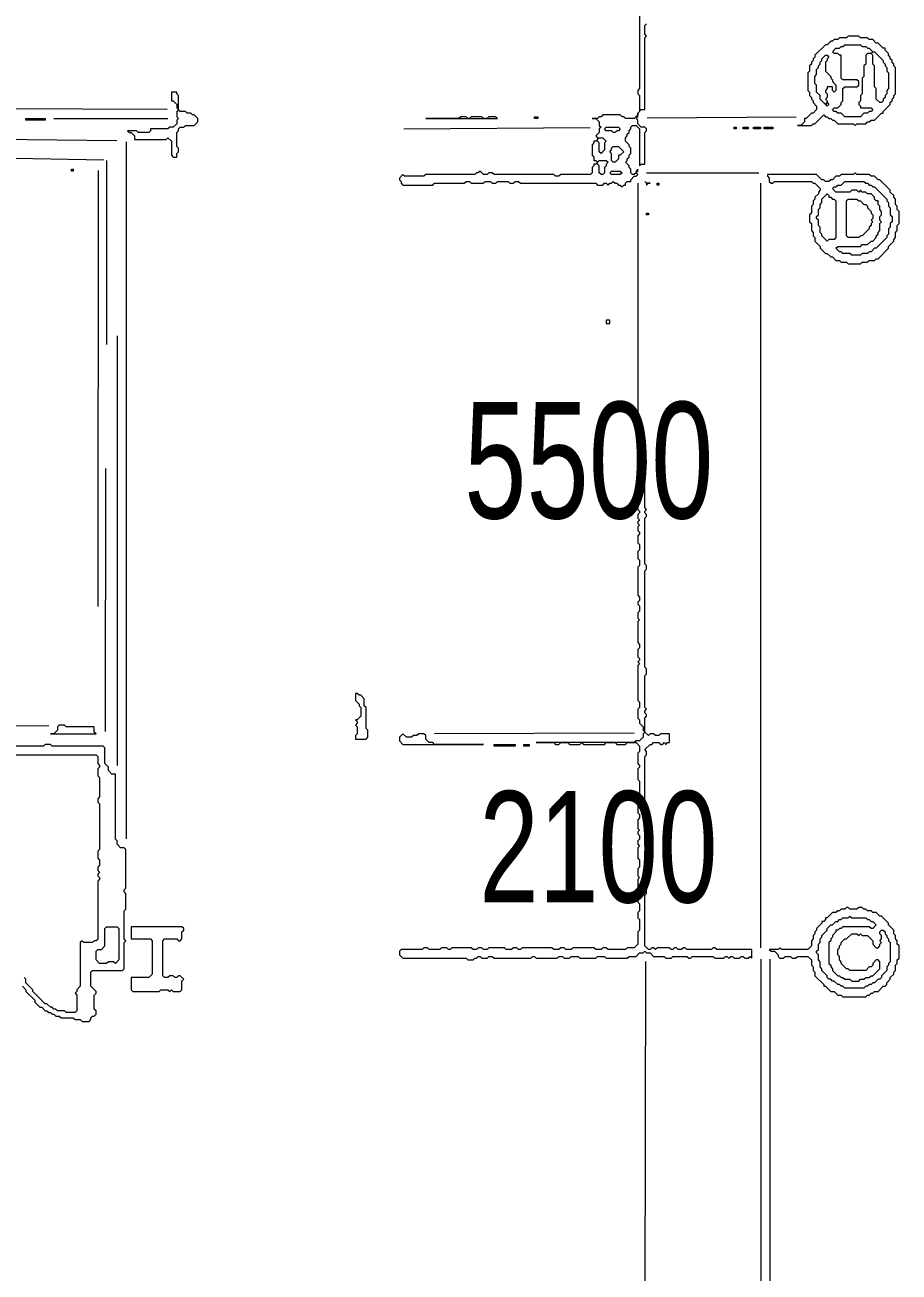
# Model space of a CAD drawing. Extents: x 25 to 4929, y 26 to 3478.
# Drawn here: x 3629 to 4128, y 2004 to 2715 of the extents above; entities that cross this region are included whole.
import ezdxf

# ---------------------------------------------------------------- set-up
doc = ezdxf.new("R2010")
doc.units = 0
for name, color, linetype, lineweight in [('OCR_TEXT', 6, 'Continuous', 0), ('TRACE_CURVE', 6, 'Continuous', 0), ('TRACE_STRAIGHT', 5, 'Continuous', 0), ('TRACE_TEXT_SYMBOL', 6, 'Continuous', 0)]:
    doc.layers.add(name, color=color, linetype=linetype, lineweight=lineweight)
doc.styles.add('wqy-unicode', font='wqy-unicode.lff')

msp = doc.modelspace()

# ---------------------------------------------------------------- linework, layer by layer
at = {"layer": 'TRACE_CURVE', "color": 6}
for points in [[(3983, 2479), (3983, 2478), (3981, 2476), (3980, 2476), (3980, 2465), (3979, 2464), (3979, 2458), (3980, 2457), (3979, 2456), (3979, 2455), (3980, 2454), (3980, 2453), (3979, 2452), (3979, 2448), (3980, 2447), (3980, 2445), (3979, 2444), (3979, 2439), (3980, 2438), (3980, 2437), (3979, 2436), (3979, 2434), (3980, 2433), (3979, 2432), (3979, 2431), (3980, 2430), (3979, 2429), (3979, 2427), (3980, 2426), (3980, 2425), (3979, 2424), (3979, 2420), (3980, 2419), (3980, 2416), (3979, 2415), (3979, 2411), (3980, 2410), (3980, 2407), (3979, 2406), (3979, 2390), (3980, 2389), (3980, 2387), (3979, 2386), (3979, 2385), (3980, 2384), (3980, 2381), (3979, 2380), (3979, 2377), (3980, 2376), (3979, 2375), (3979, 2363), (3980, 2362), (3980, 2360), (3979, 2359), (3979, 2355), (3980, 2354), (3980, 2353), (3979, 2352), (3980, 2351), (3979, 2350), (3979, 2330), (3980, 2329), (3980, 2326), (3979, 2325)], [(3983, 2408), (3983, 2434), (3984, 2435), (3984, 2436), (3983, 2437), (3983, 2438), (3984, 2439), (3983, 2440), (3983, 2464), (3984, 2465), (3984, 2467), (3983, 2468), (3983, 2479)], [(4022, 2189), (4021, 2188), (4007, 2188), (4006, 2189), (4005, 2189), (4004, 2188), (4002, 2188), (4001, 2189), (4000, 2189), (3999, 2188), (3998, 2188), (3997, 2189), (3990, 2189), (3989, 2188), (3988, 2189), (3987, 2189), (3986, 2188), (3985, 2188), (3983, 2190), (3983, 2219), (3984, 2220), (3984, 2222), (3983, 2223), (3983, 2244), (3984, 2245), (3984, 2246), (3983, 2247), (3983, 2298), (3984, 2299), (3984, 2301), (3983, 2302), (3986, 2305), (3987, 2305), (3988, 2306), (3991, 2306), (3992, 2305), (3993, 2305), (3994, 2306), (3995, 2305), (3996, 2306), (3997, 2306), (3997, 2311), (3992, 2311), (3991, 2310), (3989, 2310), (3988, 2311), (3986, 2311), (3985, 2310), (3983, 2312), (3983, 2320), (3984, 2321), (3984, 2322), (3983, 2323), (3983, 2324), (3984, 2325), (3983, 2326), (3983, 2344), (3984, 2345), (3984, 2348), (3983, 2349), (3983, 2404), (3984, 2405), (3984, 2407), (3983, 2408)], [(3979, 2325), (3979, 2320), (3980, 2319), (3980, 2317), (3982, 2315), (3982, 2313), (3983, 2312), (3982, 2311), (3982, 2309), (3980, 2307), (3978, 2307), (3977, 2306), (3921, 2306), (3931, 2306), (3932, 2305), (3934, 2305), (3935, 2306), (3939, 2306), (3940, 2305), (3946, 2305), (3947, 2306), (3948, 2305), (3960, 2305), (3961, 2306), (3966, 2306), (3967, 2305), (3972, 2305), (3973, 2306), (3978, 2306), (3980, 2304), (3980, 2301), (3979, 2300), (3979, 2294), (3980, 2293), (3980, 2292), (3979, 2291), (3979, 2285), (3980, 2284), (3980, 2276), (3979, 2275), (3979, 2274), (3980, 2273), (3980, 2271), (3979, 2270), (3979, 2266), (3980, 2265), (3980, 2263), (3979, 2262), (3979, 2257), (3980, 2256), (3979, 2255), (3979, 2254), (3980, 2253), (3980, 2251), (3979, 2250), (3979, 2248), (3980, 2247), (3979, 2246), (3979, 2240), (3980, 2239), (3980, 2235), (3979, 2234), (3979, 2230), (3980, 2229)], [(3687, 2220), (3686, 2221), (3686, 2222), (3687, 2223), (3687, 2245), (3686, 2246), (3684, 2246), (3682, 2248), (3682, 2250), (3681, 2251), (3681, 2288), (3679, 2288), (3677, 2290), (3677, 2292), (3675, 2294), (3675, 2303), (3674, 2304), (3645, 2304), (3644, 2305), (3641, 2305), (3640, 2304), (3611, 2304)], [(3534, 2299), (3670, 2299), (3671, 2298), (3671, 2294), (3672, 2293), (3672, 2292), (3671, 2291), (3671, 2287), (3672, 2286), (3672, 2275), (3671, 2274), (3671, 2272), (3672, 2271), (3672, 2245), (3671, 2244), (3671, 2240), (3672, 2239), (3672, 2236), (3671, 2235), (3671, 2233), (3672, 2232), (3671, 2231), (3671, 2230), (3672, 2229), (3672, 2228), (3671, 2227), (3671, 2194), (3670, 2193), (3669, 2193), (3668, 2192), (3663, 2192), (3662, 2193), (3661, 2192), (3661, 2167), (3659, 2165), (3659, 2164)], [(3980, 2229), (3979, 2228), (3979, 2223), (3980, 2222), (3980, 2221), (3979, 2220), (3979, 2215), (3980, 2214), (3980, 2210), (3979, 2209), (3979, 2206), (3980, 2205), (3980, 2199), (3979, 2198), (3979, 2191), (3977, 2189), (3973, 2189), (3972, 2188), (3962, 2188), (3961, 2189), (3959, 2189), (3958, 2188), (3955, 2188), (3954, 2189), (3942, 2189), (3941, 2188), (3938, 2188), (3937, 2189), (3935, 2189), (3934, 2188), (3931, 2188), (3930, 2189), (3913, 2189), (3912, 2188), (3911, 2188), (3910, 2189), (3908, 2189), (3907, 2188), (3904, 2188), (3903, 2189), (3894, 2189), (3893, 2188), (3891, 2188), (3890, 2189), (3888, 2189), (3887, 2188), (3885, 2188), (3884, 2189), (3873, 2189), (3872, 2188), (3871, 2188), (3870, 2189), (3867, 2189), (3866, 2188), (3860, 2188), (3859, 2189), (3857, 2189), (3856, 2188), (3844, 2188), (3843, 2187), (3843, 2185), (3845, 2183), (3881, 2183), (3882, 2182)], [(3628, 2167), (3630, 2165), (3630, 2164), (3635, 2159), (3635, 2158), (3638, 2155), (3639, 2155), (3641, 2153), (3642, 2153), (3643, 2152), (3644, 2152), (3645, 2151), (3646, 2151), (3647, 2150), (3649, 2150), (3650, 2149), (3657, 2149), (3658, 2148), (3661, 2148), (3662, 2147), (3666, 2147), (3667, 2148), (3667, 2149), (3668, 2150), (3669, 2150), (3670, 2151), (3670, 2153), (3669, 2154), (3669, 2162), (3670, 2163), (3670, 2164), (3667, 2167), (3667, 2175), (3668, 2176), (3685, 2176), (3686, 2177), (3686, 2192), (3687, 2193), (3686, 2194), (3686, 2210), (3687, 2211), (3687, 2220)], [(3882, 2182), (3885, 2182), (3886, 2183), (3887, 2183), (3888, 2184), (3889, 2184), (3890, 2183), (3893, 2183), (3894, 2184), (3896, 2184), (3897, 2183), (3918, 2183), (3919, 2184), (3920, 2184), (3921, 2183), (3933, 2183), (3934, 2184), (3936, 2184), (3937, 2183), (3940, 2183), (3941, 2184), (3945, 2184), (3946, 2183), (3955, 2183), (3956, 2184), (3960, 2184), (3961, 2183), (3973, 2183), (3974, 2184), (3978, 2184), (3980, 2186), (3982, 2186), (3983, 2187), (3984, 2186), (3986, 2186), (3988, 2184), (3994, 2184), (3995, 2183), (3998, 2183), (3999, 2184), (4007, 2184), (4008, 2183), (4009, 2183), (4010, 2184), (4022, 2184), (4023, 2183), (4028, 2183), (4029, 2184), (4030, 2184), (4031, 2183), (4032, 2184), (4033, 2184), (4034, 2183), (4037, 2183), (4038, 2184), (4039, 2184), (4040, 2183), (4042, 2183), (4043, 2184), (4044, 2183), (4044, 2188), (4024, 2188), (4023, 2189), (4022, 2189)], [(3659, 2164), (3658, 2163), (3659, 2162), (3659, 2153), (3658, 2152), (3653, 2152), (3652, 2153), (3648, 2153), (3647, 2154), (3646, 2154), (3645, 2155), (3644, 2155), (3642, 2157), (3641, 2157), (3634, 2164), (3634, 2165), (3630, 2169), (3630, 2171), (3629, 2172)]]:
    msp.add_lwpolyline(points, dxfattribs=at)
msp.add_lwpolyline([(3675, 2200), (3676, 2201), (3682, 2201), (3683, 2200), (3683, 2182), (3681, 2180), (3680, 2181), (3677, 2181), (3676, 2180), (3672, 2180), (3670, 2182), (3670, 2187), (3671, 2188), (3673, 2188), (3675, 2190)], close=True, dxfattribs=at)
at = {"layer": 'TRACE_STRAIGHT', "color": 5}
for p, q in [((3608.11, 2667.72), (3710.63, 2667.21)), ((3646, 2662), (3711, 2662)), ((3984.37, 2662.4), (4069.39, 2662.86)), ((3845.61, 2656.1), (3951.89, 2656.86)), ((3545.55, 2650.71), (3681.84, 2649.45)), ((3687.31, 2251.12), (3687.39, 2648.62)), ((3601.85, 2639.84), (3674.37, 2638.31)), ((3671.17, 2383.62), (3671.47, 2632.38)), ((3676, 2638), (3676, 2533)), ((3979, 2625), (3979, 2480)), ((3984, 2631), (4048, 2631)), ((4049, 2625), (4049, 2189)), ((3682, 2538), (3682, 2293)), ((3675.41, 2312.38), (3675.53, 2462.38)), ((3530.62, 2315.64), (3643.13, 2315.65)), ((3863.12, 2311.14), (3976.88, 2311.58)), ((3982.87, 1864.87), (3983.49, 2181.12)), ((4049.36, 1716.12), (4049.39, 2182.38)), ((4054.37, 2182.38), (4054.37, 1944.88))]:
    msp.add_line(p, q, dxfattribs=at)
at = {"layer": 'TRACE_TEXT_SYMBOL', "color": 6}
for points in [[(3980, 2746), (3980, 2679), (3979, 2678), (3979, 2676), (3980, 2675), (3980, 2666), (3979, 2665), (3979, 2664), (3977, 2662), (3972, 2662), (3971, 2663), (3970, 2663), (3969, 2664), (3959, 2664), (3958, 2663), (3957, 2663), (3956, 2662), (3953, 2662), (3955, 2662), (3957, 2660), (3957, 2658), (3958, 2657), (3957, 2656), (3957, 2654), (3955, 2652), (3956, 2651), (3956, 2650), (3955, 2649), (3954, 2649), (3954, 2648), (3953, 2647), (3953, 2641), (3954, 2640), (3954, 2638), (3955, 2638), (3956, 2637), (3955, 2636), (3954, 2636), (3954, 2635), (3953, 2634), (3953, 2631), (3952, 2630), (3935, 2630), (3934, 2629), (3932, 2629), (3931, 2630), (3897, 2630), (3896, 2631), (3894, 2631), (3893, 2630), (3891, 2630), (3889, 2632), (3888, 2631), (3887, 2631), (3886, 2630), (3858, 2630), (3857, 2629), (3846, 2629), (3845, 2630), (3843, 2628), (3843, 2627), (3844, 2626), (3844, 2625), (3845, 2624)], [(3972, 2651), (3973, 2652), (3973, 2653), (3974, 2654), (3974, 2655), (3975, 2656), (3975, 2657), (3976, 2658), (3978, 2658), (3980, 2656), (3980, 2635), (3981, 2636), (3983, 2636), (3983, 2654), (3984, 2655), (3984, 2656), (3983, 2657), (3981, 2657), (3979, 2659), (3979, 2661), (3978, 2662), (3979, 2663), (3979, 2665), (3981, 2667), (3983, 2667), (3983, 2708), (3984, 2709), (3983, 2710), (3983, 2715), (3984, 2716)], [(4099, 2709), (4098, 2708), (4094, 2708), (4093, 2707), (4091, 2707), (4090, 2706), (4089, 2706), (4087, 2704), (4086, 2704), (4080, 2698), (4080, 2697), (4079, 2696), (4079, 2695), (4078, 2694), (4078, 2693), (4077, 2692), (4077, 2689), (4076, 2688), (4076, 2678), (4077, 2677), (4077, 2675), (4078, 2674), (4078, 2673), (4079, 2672), (4079, 2671), (4081, 2669), (4081, 2667), (4079, 2665), (4078, 2665), (4075, 2662), (4074, 2662), (4074, 2660), (4072, 2658), (4070, 2658), (4078, 2658), (4079, 2659), (4080, 2659), (4085, 2664), (4086, 2663), (4087, 2663), (4088, 2662), (4089, 2662), (4090, 2661), (4091, 2661), (4093, 2659), (4102, 2659), (4103, 2658), (4104, 2659), (4109, 2659), (4110, 2660), (4111, 2660), (4112, 2661), (4114, 2661), (4118, 2665), (4119, 2665), (4119, 2666), (4123, 2670), (4123, 2671), (4124, 2672), (4124, 2673), (4125, 2674), (4125, 2675), (4126, 2676), (4126, 2691)], [(4126, 2691), (4125, 2692), (4125, 2693), (4124, 2694), (4124, 2695), (4123, 2696), (4123, 2697), (4122, 2698), (4122, 2699), (4120, 2701), (4120, 2702), (4119, 2702), (4116, 2705), (4115, 2705), (4113, 2707), (4111, 2707), (4110, 2708), (4106, 2708), (4105, 2709), (4099, 2709)], [(3845, 2624), (3862, 2624), (3863, 2625), (3880, 2625), (3881, 2626), (3883, 2626), (3884, 2625), (3891, 2625), (3892, 2626), (3895, 2626), (3896, 2625), (3898, 2625), (3899, 2626), (3905, 2626), (3906, 2625), (3908, 2625), (3909, 2626), (3911, 2626), (3912, 2625), (3955, 2625), (3956, 2624), (3959, 2624), (3960, 2625), (3961, 2625), (3962, 2624), (3963, 2625), (3964, 2625), (3965, 2626), (3966, 2625), (3967, 2625), (3968, 2624), (3969, 2624), (3970, 2623), (3971, 2624), (3972, 2624), (3972, 2625), (3973, 2626), (3975, 2626), (3975, 2627), (3977, 2629), (3978, 2629), (3979, 2630), (3978, 2631), (3979, 2632), (3979, 2633), (3978, 2632), (3978, 2631), (3977, 2630), (3976, 2630), (3975, 2631), (3975, 2633), (3974, 2634), (3974, 2635), (3972, 2637), (3973, 2638), (3973, 2639), (3974, 2640), (3974, 2641), (3975, 2642), (3975, 2645), (3974, 2646), (3974, 2647), (3972, 2649), (3972, 2651)], [(4103, 2631), (4102, 2630), (4095, 2630), (4094, 2629), (4092, 2629), (4090, 2627), (4089, 2627), (4088, 2626), (4086, 2626), (4085, 2627), (4084, 2627), (4081, 2630), (4053, 2630), (4053, 2629), (4054, 2628), (4054, 2626), (4055, 2625), (4056, 2625), (4057, 2626), (4078, 2626), (4079, 2625), (4080, 2625), (4083, 2622), (4083, 2621), (4082, 2620), (4082, 2619), (4080, 2617), (4080, 2616), (4079, 2615), (4079, 2613), (4078, 2612), (4078, 2608), (4077, 2607), (4077, 2603), (4078, 2602), (4078, 2598), (4079, 2597), (4079, 2595), (4080, 2594), (4080, 2592), (4083, 2589), (4083, 2588), (4086, 2585), (4087, 2585), (4089, 2583), (4090, 2583), (4092, 2581), (4094, 2581), (4095, 2580), (4098, 2580), (4099, 2579), (4106, 2579), (4107, 2580), (4110, 2580), (4111, 2581), (4114, 2581), (4115, 2582), (4116, 2582), (4122, 2588), (4122, 2589), (4125, 2592), (4125, 2593), (4126, 2594), (4126, 2597)], [(4106, 2621), (4105, 2620), (4104, 2621), (4101, 2621), (4100, 2620), (4092, 2620), (4090, 2622), (4091, 2623), (4092, 2623), (4093, 2624), (4095, 2624), (4097, 2626)], [(4097, 2626), (4108, 2626), (4109, 2625), (4110, 2625), (4111, 2624), (4112, 2624), (4113, 2623), (4114, 2623), (4121, 2616), (4121, 2615), (4122, 2614), (4122, 2612), (4123, 2611), (4123, 2607), (4124, 2606), (4124, 2603), (4123, 2602), (4123, 2600), (4122, 2599), (4122, 2596), (4121, 2595), (4121, 2594), (4115, 2588), (4114, 2588), (4112, 2586), (4111, 2586), (4110, 2585), (4107, 2585), (4106, 2584), (4101, 2584), (4100, 2585), (4096, 2585), (4095, 2586), (4094, 2586), (4092, 2588), (4093, 2589), (4106, 2589), (4107, 2590), (4110, 2590), (4112, 2592), (4113, 2592), (4115, 2594), (4115, 2595), (4116, 2596), (4116, 2597), (4117, 2598), (4117, 2602), (4118, 2603), (4117, 2604), (4117, 2606), (4118, 2607), (4118, 2609), (4117, 2610), (4117, 2612), (4116, 2613), (4116, 2615), (4115, 2615), (4114, 2616), (4114, 2617), (4112, 2619), (4110, 2619), (4109, 2620), (4107, 2620), (4106, 2621)], [(4126, 2597), (4127, 2598), (4127, 2601), (4128, 2602), (4128, 2609), (4127, 2610), (4127, 2612), (4126, 2613), (4126, 2616), (4125, 2617), (4125, 2618), (4123, 2620), (4123, 2621), (4117, 2627), (4116, 2627), (4114, 2629), (4112, 2629), (4111, 2630), (4104, 2630), (4103, 2631)], [(4098, 2212), (4097, 2211), (4095, 2211), (4094, 2210), (4093, 2210), (4092, 2209), (4090, 2209), (4087, 2206), (4086, 2206), (4086, 2205), (4085, 2204), (4084, 2204), (4084, 2203), (4081, 2200), (4081, 2199), (4080, 2198), (4080, 2197), (4079, 2196), (4079, 2194), (4078, 2193), (4078, 2190), (4076, 2188), (4061, 2188), (4060, 2189), (4059, 2188), (4054, 2188), (4055, 2187), (4057, 2187), (4059, 2185), (4059, 2184), (4060, 2183), (4062, 2183), (4063, 2184), (4066, 2184), (4067, 2183), (4069, 2183), (4070, 2184), (4076, 2184), (4078, 2182), (4078, 2179), (4079, 2178), (4079, 2176), (4080, 2175), (4080, 2173), (4085, 2168), (4085, 2167), (4086, 2167), (4089, 2164), (4091, 2164), (4093, 2162), (4095, 2162), (4096, 2161), (4109, 2161), (4110, 2162), (4111, 2162), (4112, 2163), (4113, 2163), (4114, 2164), (4116, 2164), (4119, 2167), (4120, 2167), (4121, 2168), (4121, 2169), (4123, 2171)], [(4081, 2186), (4081, 2187), (4082, 2188), (4082, 2191), (4083, 2192), (4083, 2194), (4084, 2195), (4084, 2196), (4087, 2199), (4087, 2200), (4089, 2202), (4090, 2202), (4092, 2204), (4093, 2204), (4094, 2205), (4095, 2205), (4096, 2206), (4099, 2206)], [(4099, 2206), (4100, 2207), (4101, 2206), (4109, 2206), (4110, 2205), (4111, 2205), (4112, 2204), (4113, 2204), (4115, 2202), (4113, 2200), (4112, 2200), (4111, 2201), (4096, 2201), (4095, 2200), (4094, 2200), (4093, 2199), (4092, 2199), (4092, 2198), (4090, 2196), (4090, 2195), (4089, 2194), (4089, 2193), (4088, 2192), (4088, 2180), (4089, 2179), (4089, 2178), (4090, 2177), (4090, 2176), (4093, 2173), (4094, 2173), (4095, 2172), (4096, 2172), (4097, 2171), (4100, 2171), (4101, 2170), (4105, 2170), (4106, 2171), (4108, 2171), (4109, 2172), (4111, 2172), (4112, 2173), (4113, 2173), (4117, 2177), (4117, 2181), (4116, 2182), (4115, 2182), (4113, 2180), (4113, 2179), (4112, 2178), (4111, 2178), (4109, 2176), (4100, 2176), (4099, 2177), (4098, 2177), (4095, 2180), (4095, 2181), (4094, 2182), (4094, 2184), (4093, 2185), (4093, 2188), (4094, 2189), (4094, 2190), (4095, 2191), (4095, 2192)], [(4123, 2171), (4123, 2172), (4125, 2174), (4125, 2175), (4126, 2176), (4126, 2179), (4127, 2180), (4127, 2182), (4128, 2183), (4128, 2190), (4127, 2191), (4127, 2193), (4126, 2194), (4126, 2196), (4125, 2197), (4125, 2199), (4122, 2202), (4122, 2203), (4118, 2207), (4117, 2207), (4115, 2209), (4113, 2209), (4112, 2210), (4110, 2210), (4109, 2211), (4108, 2211), (4107, 2212), (4105, 2212), (4104, 2211), (4100, 2211), (4099, 2212), (4098, 2212)], [(4095, 2192), (4097, 2194), (4098, 2194), (4101, 2197), (4104, 2197), (4105, 2196), (4106, 2197), (4107, 2196), (4110, 2196), (4113, 2193), (4113, 2191), (4115, 2189), (4116, 2189), (4117, 2190), (4117, 2191), (4118, 2192), (4117, 2193), (4118, 2194), (4118, 2196), (4117, 2197), (4117, 2198), (4118, 2199), (4119, 2199), (4120, 2198), (4120, 2197), (4121, 2196), (4121, 2195), (4122, 2194), (4122, 2193), (4123, 2192), (4123, 2181), (4122, 2180), (4122, 2179), (4121, 2178), (4121, 2176), (4118, 2173), (4118, 2172), (4117, 2171), (4116, 2171), (4114, 2169), (4113, 2169), (4112, 2168), (4111, 2168), (4110, 2167), (4109, 2167), (4108, 2166), (4097, 2166), (4096, 2167), (4095, 2167), (4094, 2168), (4093, 2168), (4091, 2170), (4090, 2170), (4089, 2171), (4088, 2171), (4087, 2172), (4087, 2173), (4084, 2176), (4084, 2177), (4083, 2178), (4083, 2181), (4082, 2182), (4082, 2185), (4081, 2186)]]:
    msp.add_lwpolyline(points, dxfattribs=at)
for points in [[(4096, 2703), (4097, 2704), (4106, 2704), (4107, 2703), (4109, 2703), (4110, 2702), (4111, 2702), (4113, 2700), (4112, 2699), (4110, 2699), (4109, 2698), (4109, 2693), (4108, 2692), (4108, 2686), (4107, 2685), (4107, 2676), (4106, 2675), (4106, 2672), (4105, 2671), (4105, 2670), (4106, 2669), (4106, 2668), (4112, 2668), (4113, 2667), (4112, 2666), (4111, 2666), (4110, 2665), (4108, 2665), (4106, 2663), (4097, 2663), (4095, 2665), (4093, 2665), (4092, 2666), (4091, 2666), (4090, 2667), (4091, 2668), (4093, 2668), (4095, 2670), (4095, 2671), (4096, 2672), (4096, 2679), (4097, 2680), (4104, 2680), (4105, 2681), (4105, 2683), (4104, 2684), (4096, 2684), (4095, 2685), (4095, 2698), (4094, 2698), (4093, 2699), (4091, 2699), (4090, 2700), (4092, 2702), (4094, 2702), (4095, 2703)], [(4086, 2698), (4087, 2698), (4088, 2697), (4087, 2696), (4087, 2695), (4086, 2694), (4086, 2689), (4089, 2686), (4089, 2685), (4090, 2684), (4090, 2683), (4092, 2681), (4092, 2678), (4091, 2677), (4090, 2678), (4090, 2680), (4087, 2680), (4087, 2679), (4086, 2678), (4086, 2677), (4087, 2676), (4087, 2674), (4086, 2673), (4087, 2672), (4087, 2671), (4086, 2670), (4083, 2673), (4083, 2675), (4081, 2677), (4081, 2681), (4080, 2682), (4080, 2686), (4081, 2687), (4081, 2690), (4082, 2691), (4082, 2692), (4083, 2693), (4083, 2694), (4084, 2695), (4084, 2696)], [(4112, 2699), (4113, 2700), (4114, 2700), (4119, 2695), (4119, 2694), (4120, 2693), (4120, 2692), (4121, 2691), (4121, 2689), (4122, 2688), (4122, 2679), (4121, 2678), (4121, 2676), (4120, 2675), (4120, 2674), (4119, 2673), (4119, 2672), (4118, 2671), (4117, 2671), (4115, 2673), (4115, 2679), (4114, 2680), (4114, 2692), (4113, 2693), (4113, 2698)], [(3713, 2677), (3713, 2672), (3714, 2672), (3716, 2670), (3716, 2668), (3717, 2667), (3716, 2666), (3716, 2663), (3717, 2662), (3716, 2661), (3716, 2659), (3714, 2657), (3712, 2657), (3711, 2656), (3701, 2656), (3701, 2655), (3700, 2654), (3694, 2654), (3693, 2655), (3688, 2655), (3689, 2654), (3690, 2654), (3692, 2652), (3692, 2650), (3710, 2650), (3711, 2651), (3713, 2649), (3713, 2641), (3714, 2640), (3716, 2640), (3716, 2642), (3717, 2643), (3717, 2645), (3716, 2646), (3716, 2654), (3717, 2655), (3717, 2656), (3718, 2657), (3720, 2657), (3721, 2658), (3726, 2658), (3728, 2660), (3728, 2662), (3726, 2664), (3725, 2664), (3724, 2665), (3722, 2665), (3721, 2666), (3718, 2666), (3717, 2667), (3717, 2675), (3716, 2676), (3716, 2677)], [(4086, 2670), (4087, 2671), (4088, 2670), (4087, 2669)], [(3630, 2662), (3641, 2662), (3641, 2661), (3630, 2661)], [(3878, 2663), (3877, 2662), (3858, 2662), (3899, 2662), (3898, 2663), (3894, 2663), (3893, 2662), (3891, 2662), (3890, 2663), (3884, 2663), (3883, 2662), (3882, 2662), (3881, 2663)], [(3920, 2663), (3922, 2663), (3922, 2662), (3920, 2662)], [(3960, 2656), (3961, 2657), (3968, 2657), (3969, 2656), (3968, 2655), (3967, 2655), (3966, 2654), (3965, 2654), (3964, 2655), (3961, 2655)], [(4034, 2657), (4035, 2657), (4035, 2656), (4034, 2656)], [(4039, 2657), (4042, 2657), (4042, 2656), (4039, 2656)], [(4045, 2657), (4049, 2657), (4049, 2656), (4045, 2656)], [(4051, 2657), (4056, 2657), (4056, 2656), (4051, 2656)], [(3956, 2650), (3957, 2651), (3959, 2651), (3961, 2649), (3960, 2648), (3960, 2644), (3958, 2642), (3957, 2643), (3957, 2648), (3956, 2649)], [(3964, 2645), (3965, 2646), (3968, 2646), (3971, 2643), (3969, 2641), (3968, 2641), (3968, 2639), (3966, 2637), (3965, 2637), (3964, 2638), (3964, 2642), (3963, 2643), (3964, 2644)], [(3656, 2633), (3657, 2633), (3657, 2632), (3656, 2632)], [(3956, 2637), (3957, 2638), (3961, 2638), (3962, 2637), (3961, 2636), (3961, 2635), (3960, 2634), (3960, 2631), (3959, 2630), (3958, 2630), (3957, 2631), (3957, 2635), (3956, 2636)], [(3963, 2631), (3964, 2632), (3969, 2632), (3970, 2631), (3969, 2630), (3964, 2630)], [(3983, 2626), (3984, 2625), (3984, 2624), (3985, 2625), (3986, 2625), (3984, 2625)], [(3990, 2625), (3991, 2625), (3991, 2624), (3990, 2624)], [(4087, 2619), (4088, 2618), (4088, 2617), (4089, 2617), (4090, 2616), (4091, 2616), (4092, 2615), (4092, 2594), (4091, 2593), (4088, 2593), (4087, 2592), (4084, 2595), (4084, 2596), (4083, 2597), (4083, 2600), (4082, 2601), (4082, 2604), (4081, 2605), (4081, 2606), (4082, 2607), (4082, 2610), (4083, 2611), (4083, 2613), (4084, 2614), (4084, 2616)], [(4098, 2615), (4099, 2616), (4104, 2616), (4105, 2615), (4106, 2615), (4108, 2613), (4109, 2613), (4110, 2612), (4110, 2611), (4112, 2609), (4112, 2608), (4113, 2607), (4113, 2605), (4112, 2604), (4113, 2603), (4112, 2602), (4112, 2601), (4111, 2600), (4111, 2599), (4107, 2595), (4106, 2595), (4105, 2594), (4099, 2594), (4098, 2595)], [(3984, 2608), (3985, 2608), (3985, 2607), (3984, 2607)], [(3961, 2547), (3961, 2545), (3963, 2545), (3963, 2547)], [(3818, 2334), (3818, 2330), (3820, 2328), (3820, 2327), (3821, 2326), (3821, 2321), (3819, 2319), (3818, 2319), (3819, 2318), (3819, 2317), (3818, 2316), (3819, 2315), (3819, 2311), (3818, 2310), (3818, 2308), (3824, 2308), (3825, 2309), (3825, 2313), (3824, 2314), (3824, 2326), (3823, 2327), (3823, 2331), (3821, 2333), (3820, 2333), (3819, 2334)], [(3649, 2316), (3648, 2315), (3648, 2313), (3646, 2311), (3644, 2311), (3670, 2311), (3669, 2312), (3669, 2315), (3653, 2315), (3652, 2316)], [(3845, 2311), (3843, 2309), (3843, 2307), (3845, 2305), (3891, 2305), (3863, 2305), (3862, 2306), (3860, 2306), (3858, 2308), (3858, 2310), (3857, 2311), (3854, 2311), (3853, 2310), (3851, 2310), (3850, 2309), (3847, 2309)], [(3897, 2305), (3909, 2305), (3909, 2304), (3897, 2304)], [(3914, 2305), (3917, 2305), (3917, 2304), (3914, 2304)], [(3690, 2201), (3690, 2194), (3701, 2194), (3702, 2193), (3702, 2174), (3700, 2172), (3690, 2172), (3690, 2165), (3691, 2164), (3706, 2164), (3707, 2165), (3711, 2165), (3712, 2164), (3713, 2165), (3714, 2164), (3718, 2164), (3719, 2165), (3719, 2170), (3720, 2171), (3718, 2173), (3717, 2173), (3716, 2172), (3715, 2172), (3714, 2173), (3712, 2173), (3711, 2172), (3709, 2172), (3708, 2173), (3708, 2193), (3709, 2194), (3716, 2194), (3717, 2193), (3718, 2193), (3719, 2194), (3719, 2198), (3720, 2199), (3720, 2200), (3719, 2201)]]:
    msp.add_lwpolyline(points, close=True, dxfattribs=at)

# ---------------------------------------------------------------- texts
at = {"layer": 'OCR_TEXT', "color": 6, "style": 'wqy-unicode', "width": 0.72}
for s, height, p in [('5500', 66.377, (3879.95, 2433.89)), ('2100', 63.449, (3888.59, 2214.85))]:
    msp.add_text(s, height=height, dxfattribs=at).set_placement(p)

doc.saveas('drawing.dxf')
